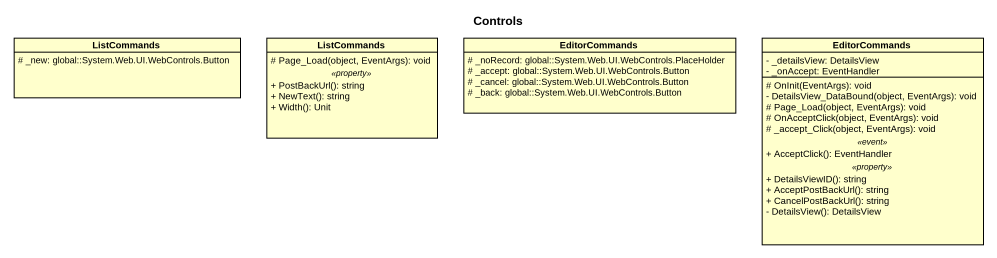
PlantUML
@startuml
title Controls
hide circle
hide empty members
skinparam classAttributeIconSize 0
class ListCommands {
  # _new: global::System.Web.UI.WebControls.Button
}
class "ListCommands" as ListCommands_2 {
  # Page_Load(object, EventArgs): void
  .. <<property>> ..
  + PostBackUrl(): string
  + NewText(): string
  + Width(): Unit
}
class EditorCommands {
  # _noRecord: global::System.Web.UI.WebControls.PlaceHolder
  # _accept: global::System.Web.UI.WebControls.Button
  # _cancel: global::System.Web.UI.WebControls.Button
  # _back: global::System.Web.UI.WebControls.Button
}
class "EditorCommands" as EditorCommands_2 {
  - _detailsView: DetailsView
  - _onAccept: EventHandler
  --
  # OnInit(EventArgs): void
  - DetailsView_DataBound(object, EventArgs): void
  # Page_Load(object, EventArgs): void
  # OnAcceptClick(object, EventArgs): void
  # _accept_Click(object, EventArgs): void
  .. <<event>> ..
  + AcceptClick(): EventHandler
  .. <<property>> ..
  + DetailsViewID(): string
  + AcceptPostBackUrl(): string
  + CancelPostBackUrl(): string
  - DetailsView(): DetailsView
}
@enduml
